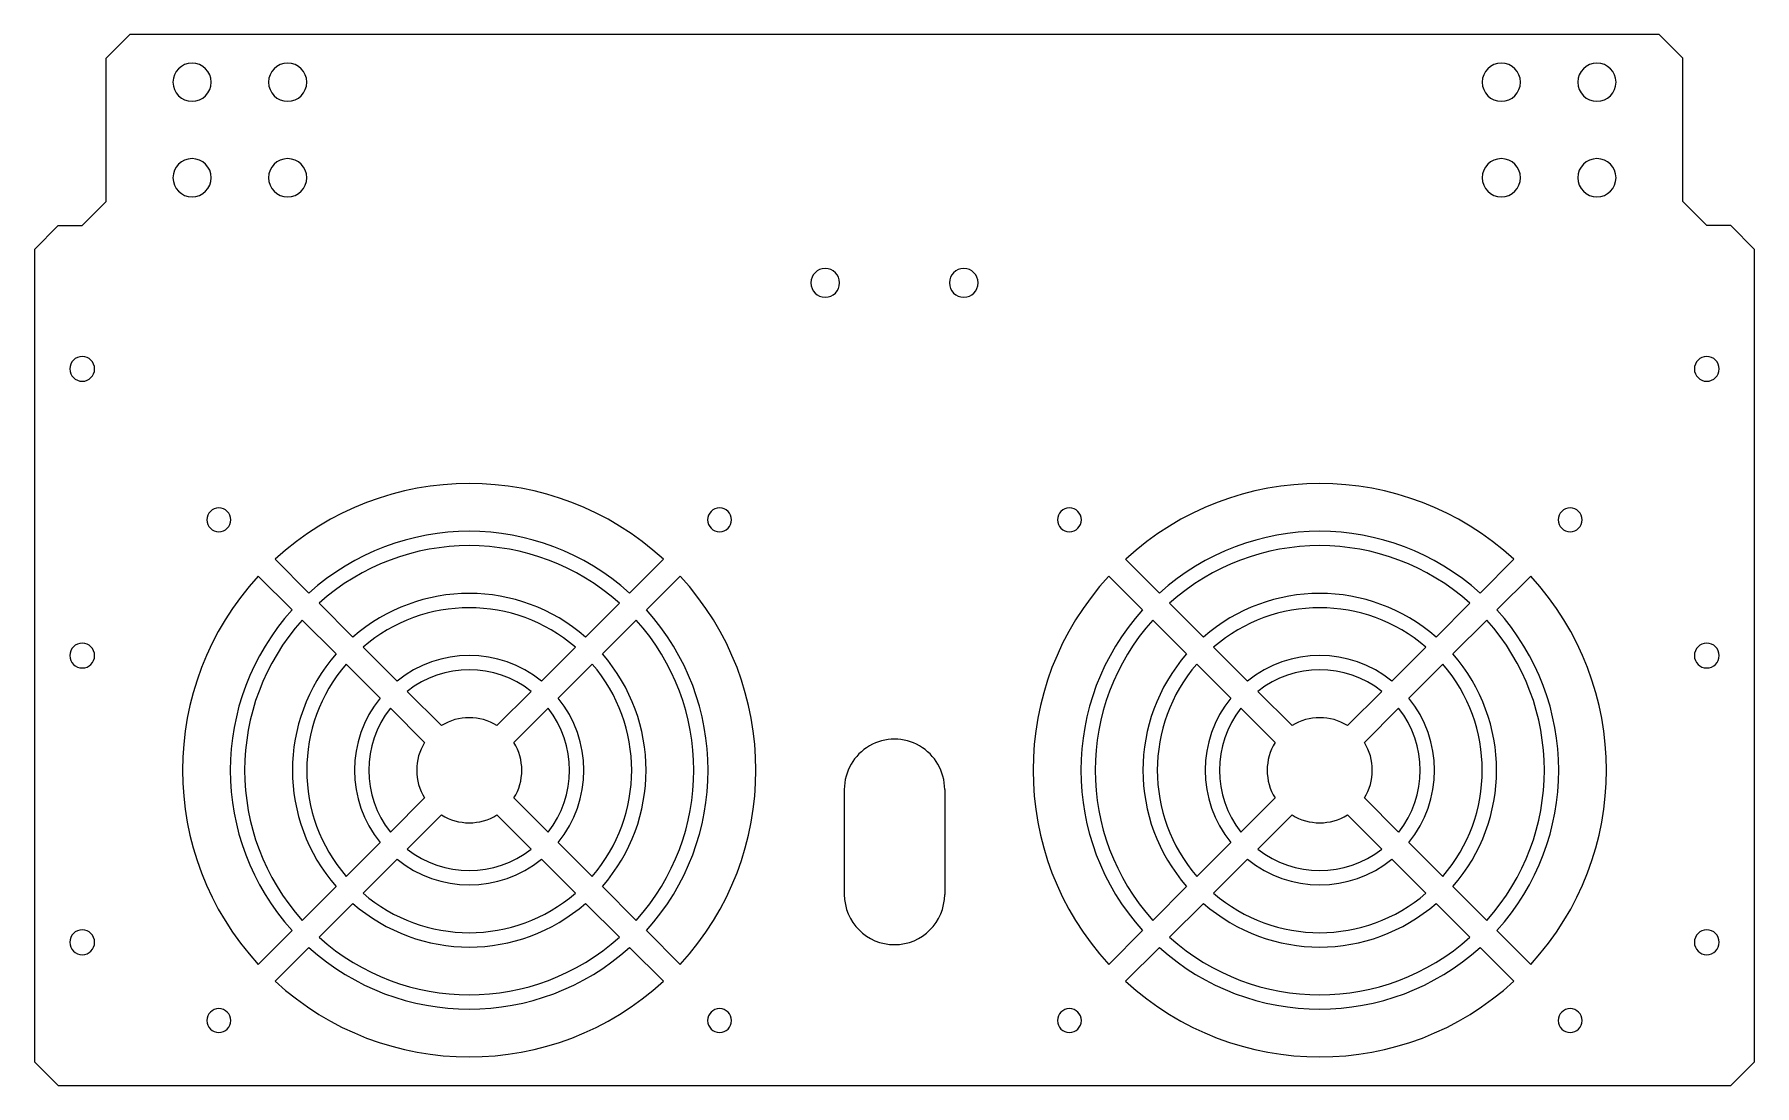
# Model space of a CAD drawing. Extents: x -180 to 180, y 108 to 328.
import ezdxf

# ---------------------------------------------------------------- set-up
doc = ezdxf.new("R2010")
doc.units = 0
doc.layers.add('Shape2DView009', color=7, linetype='CONTINUOUS')

msp = doc.modelspace()

# ---------------------------------------------------------------- linework, layer by layer
at = {"layer": 'Shape2DView009'}
for p, q in [((-165, 322.5), (-160, 327.5)), ((160, 327.5), (-160, 327.5)), ((160, 327.5), (165, 322.5)), ((-165, 292.5), (-165, 322.5)), ((165, 292.5), (165, 322.5)), ((-170, 287.5), (-165, 292.5)), ((170, 287.5), (165, 292.5)), ((-180, 282.5), (-175, 287.5)), ((-175, 287.5), (-170, 287.5)), ((175, 287.5), (170, 287.5)), ((180, 282.5), (175, 287.5)), ((-180, 282.5), (-180, 112.5)), ((180, 112.5), (180, 282.5)), ((-122.543, 210.579), (-129.622, 217.657)), ((-55.4567, 210.579), (-48.3782, 217.657)), ((55.4566, 210.579), (48.3782, 217.657)), ((122.543, 210.579), (129.622, 217.657)), ((-126.079, 207.043), (-133.157, 214.122)), ((-51.9211, 207.043), (-44.8427, 214.122)), ((51.9211, 207.043), (44.8427, 214.122)), ((126.079, 207.043), (133.157, 214.122)), ((-113.335, 201.371), (-120.419, 208.455)), ((-64.6646, 201.371), (-57.5808, 208.455)), ((64.6646, 201.371), (57.5808, 208.455)), ((113.335, 201.371), (120.419, 208.455)), ((-116.871, 197.835), (-123.955, 204.919)), ((-61.1291, 197.835), (-54.0453, 204.919)), ((61.1291, 197.835), (54.0453, 204.919)), ((116.871, 197.835), (123.955, 204.919)), ((-104.11, 192.146), (-111.209, 199.244)), ((-73.8895, 192.146), (-66.7912, 199.244)), ((73.8895, 192.146), (66.7912, 199.244)), ((104.11, 192.146), (111.209, 199.244)), ((-107.646, 188.61), (-114.744, 195.709)), ((-70.354, 188.61), (-63.2557, 195.709)), ((70.354, 188.61), (63.2557, 195.709)), ((107.646, 188.61), (114.744, 195.709)), ((-94.8069, 182.842), (-101.976, 190.011)), ((-83.1931, 182.842), (-76.0241, 190.011)), ((83.1931, 182.842), (76.0241, 190.011)), ((94.8069, 182.842), (101.976, 190.011)), ((-98.3424, 179.307), (-105.511, 186.476)), ((-79.6576, 179.307), (-72.4886, 186.476)), ((79.6576, 179.307), (72.4886, 186.476)), ((98.3424, 179.307), (105.511, 186.476)), ((-10.5, 169.5), (-10.5, 147.5)), ((10.5, 169.5), (10.5, 147.5)), ((-98.3424, 167.693), (-105.511, 160.524)), ((-79.6576, 167.693), (-72.4886, 160.524)), ((79.6576, 167.693), (72.4886, 160.524)), ((98.3424, 167.693), (105.511, 160.524)), ((-101.976, 156.989), (-94.8069, 164.158)), ((-76.0241, 156.989), (-83.1931, 164.158)), ((76.0241, 156.989), (83.1931, 164.158)), ((101.976, 156.989), (94.8069, 164.158)), ((-107.646, 158.39), (-114.744, 151.291)), ((-111.209, 147.756), (-104.11, 154.854)), ((-66.7912, 147.756), (-73.8895, 154.854)), ((-70.354, 158.39), (-63.2557, 151.291)), ((70.354, 158.39), (63.2557, 151.291)), ((66.7912, 147.756), (73.8895, 154.854)), ((111.209, 147.756), (104.11, 154.854)), ((107.646, 158.39), (114.744, 151.291)), ((-116.871, 149.165), (-123.955, 142.081)), ((-61.1291, 149.165), (-54.0453, 142.081)), ((61.1291, 149.165), (54.0453, 142.081)), ((116.871, 149.165), (123.955, 142.081)), ((-120.419, 138.545), (-113.335, 145.629)), ((-57.5808, 138.545), (-64.6646, 145.629)), ((57.5808, 138.545), (64.6646, 145.629)), ((120.419, 138.545), (113.335, 145.629)), ((-126.079, 139.957), (-133.157, 132.878)), ((-51.9211, 139.957), (-44.8427, 132.878)), ((51.9211, 139.957), (44.8427, 132.878)), ((126.079, 139.957), (133.157, 132.878)), ((-129.622, 129.343), (-122.543, 136.421)), ((-48.3782, 129.343), (-55.4567, 136.421)), ((48.3782, 129.343), (55.4566, 136.421)), ((129.622, 129.343), (122.543, 136.421)), ((-175, 107.5), (-180, 112.5)), ((175, 107.5), (180, 112.5)), ((-175, 107.5), (175, 107.5))]:
    msp.add_line(p, q, dxfattribs=at)
for centre, major_axis, start_param, end_param in [((-147, 317.5), (0, 4), 0, 6.28318), ((-127, 317.5), (0, 4), 0, 6.28318), ((127, 317.5), (0, 4), 0, 6.28318), ((147, 317.5), (0, 4), 0, 6.28318), ((-147, 297.5), (0, 4), 0, 6.28318), ((-127, 297.5), (0, 4), 0, 6.28318), ((127, 297.5), (0, 4), 0, 6.28318), ((147, 297.5), (0, 4), 0, 6.28318), ((-14.5, 275.5), (0, 3), 0, 6.28318), ((14.5, 275.5), (0, 3), 0, 6.28318), ((-170, 257.5), (0, 2.6), 0, 6.28318), ((170, 257.5), (0, 2.6), 0, 6.28318), ((-89, 173.5), (0, 60), -0.743719, -5.53947), ((89, 173.5), (0, 60), -0.743719, -5.53947), ((-141.397, 225.897), (0, 2.5), 0, 6.28318), ((-89, 173.5), (0, 50), -0.735377, -5.54781), ((-36.6034, 225.897), (0, 2.5), 0, 6.28318), ((36.6034, 225.897), (0, 2.5), 0, 6.28318), ((89, 173.5), (0, 50), -0.735377, -5.54781), ((141.397, 225.897), (0, 2.5), 0, 6.28318), ((-89, 173.5), (0, 47), -0.732182, -5.551), ((89, 173.5), (0, 47), -0.732182, -5.551), ((-89, 173.5), (0, 60), -5.45611, -3.96867), ((-89, 173.5), (0, 37), -0.717779, -5.56541), ((-89, 173.5), (0, 60), -2.31452, -0.827077), ((89, 173.5), (0, 60), -5.45611, -3.96867), ((89, 173.5), (0, 37), -0.717779, -5.56541), ((89, 173.5), (0, 60), -2.31452, -0.827077), ((-89, 173.5), (0, 34), -0.711802, -5.57138), ((89, 173.5), (0, 34), -0.711802, -5.57138), ((-89, 173.5), (0, 50), -5.44777, -3.97701), ((-89, 173.5), (0, 50), -2.30617, -0.835419), ((89, 173.5), (0, 50), -5.44777, -3.97701), ((89, 173.5), (0, 50), -2.30617, -0.835419), ((-89, 173.5), (0, 47), -5.44457, -3.98021), ((-89, 173.5), (0, 47), -2.30298, -0.838615), ((89, 173.5), (0, 47), -5.44457, -3.98021), ((89, 173.5), (0, 47), -2.30298, -0.838615), ((-170, 197.5), (0, 2.6), 0, 6.28318), ((-89, 173.5), (0, 24), -0.681042, -5.60214), ((89, 173.5), (0, 24), -0.681042, -5.60214), ((170, 197.5), (0, 2.6), 0, 6.28318), ((-89, 173.5), (0, 37), -5.43017, -3.99461), ((-89, 173.5), (0, 34), -5.42419, -4.00059), ((-89, 173.5), (0, 21), -0.666068, -5.61712), ((-89, 173.5), (0, 34), -2.2826, -0.858994), ((-89, 173.5), (0, 37), -2.28858, -0.853017), ((89, 173.5), (0, 37), -5.43017, -3.99461), ((89, 173.5), (0, 34), -5.42419, -4.00059), ((89, 173.5), (0, 21), -0.666068, -5.61712), ((89, 173.5), (0, 34), -2.2826, -0.858994), ((89, 173.5), (0, 37), -2.28858, -0.853017), ((-89, 173.5), (0, 24), -5.39343, -4.03135), ((-89, 173.5), (0, 24), -2.25184, -0.889754), ((89, 173.5), (0, 24), -5.39343, -4.03135), ((89, 173.5), (0, 24), -2.25184, -0.889754), ((-89, 173.5), (0, 21), -5.37846, -4.04632), ((-89, 173.5), (0, 11), -0.556122, -5.72706), ((-89, 173.5), (0, 21), -2.23686, -0.904729), ((89, 173.5), (0, 21), -5.37846, -4.04632), ((89, 173.5), (0, 11), -0.556122, -5.72706), ((89, 173.5), (0, 21), -2.23686, -0.904729), ((0, 169.5), (0, 10.5), -1.5708, -4.71239), ((-89, 173.5), (0, 11), -5.26851, -4.15627), ((-89, 173.5), (0, 11), -2.12692, -1.01467), ((89, 173.5), (0, 11), -5.26851, -4.15627), ((89, 173.5), (0, 11), -2.12692, -1.01467), ((-89, 173.5), (0, 11), -3.69771, -2.58547), ((89, 173.5), (0, 11), -3.69771, -2.58547), ((-89, 173.5), (0, 24), -3.82263, -2.46055), ((-89, 173.5), (0, 21), -3.80766, -2.47553), ((89, 173.5), (0, 24), -3.82263, -2.46055), ((89, 173.5), (0, 21), -3.80766, -2.47553), ((-89, 173.5), (0, 34), -3.8534, -2.42979), ((89, 173.5), (0, 34), -3.8534, -2.42979), ((-89, 173.5), (0, 37), -3.85937, -2.42381), ((0, 147.5), (0, 10.5), -4.71239, -1.5708), ((89, 173.5), (0, 37), -3.85937, -2.42381), ((-170, 137.5), (0, 2.6), 0, 6.28318), ((-89, 173.5), (0, 47), -3.87377, -2.40941), ((89, 173.5), (0, 47), -3.87377, -2.40941), ((170, 137.5), (0, 2.6), 0, 6.28318), ((-89, 173.5), (0, 50), -3.87697, -2.40622), ((89, 173.5), (0, 50), -3.87697, -2.40622), ((-89, 173.5), (0, 60), -3.88531, -2.39787), ((89, 173.5), (0, 60), -3.88531, -2.39787), ((-141.397, 121.103), (0, 2.5), 0, 6.28318), ((-36.6034, 121.103), (0, 2.5), 0, 6.28318), ((36.6034, 121.103), (0, 2.5), 0, 6.28318), ((141.397, 121.103), (0, 2.5), 0, 6.28318)]:
    msp.add_ellipse(centre, major_axis=major_axis, ratio=1, start_param=start_param, end_param=end_param, dxfattribs=at)

doc.saveas('drawing.dxf')
